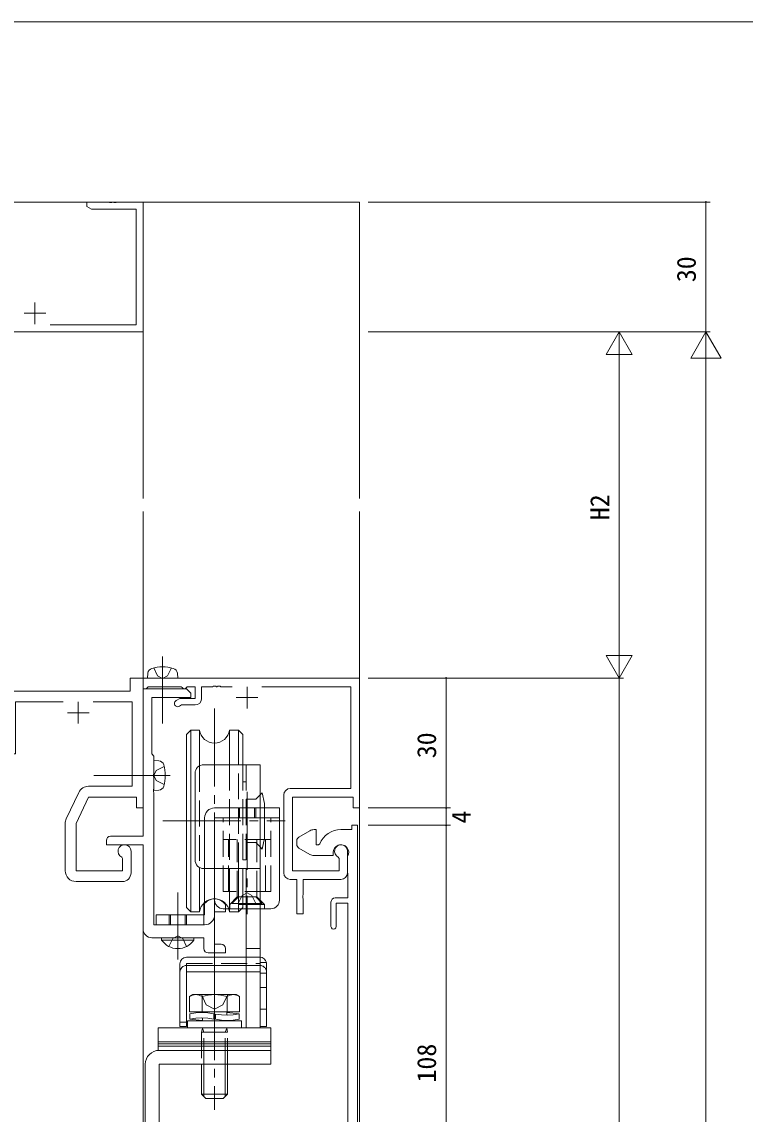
# Model space of a CAD drawing. Units: millimetres, scale not verified. Extents: x -567 to 567, y -403 to 403.
# Drawn here: x -400.7 to -233.7, y 146.6 to 399 of the extents above; entities that cross this region are included whole.
import ezdxf
from ezdxf.enums import TextEntityAlignment as Align

# ---------------------------------------------------------------- set-up
doc = ezdxf.new("R2010")
doc.units = ezdxf.units.MM
doc.header["$LTSCALE"] = 2
doc.linetypes.add('CHAIN2', pattern=[12, 9, -1, 1, -1])
doc.linetypes.add('DASHED3', pattern=[4, 3, -1])
for name, color, linetype, lineweight in [('0-1_USER1', 6, 'Continuous', 9), ('0-2_YKK_ZWAK', 2, 'Continuous', 9), ('0-3_YKK_11', 4, 'Continuous', 9), ('0-5_YKK_13', 7, 'Continuous', 9), ('0-6_YKK_D', 7, 'Continuous', 9)]:
    doc.layers.add(name, color=color, linetype=linetype, lineweight=lineweight)
doc.styles.add('ＭＳ ゴシック', font='')
doc.styles.get('ＭＳ ゴシック').set_extended_font_data('MS Gothic')

msp = doc.modelspace()

# ---------------------------------------------------------------- linework, layer by layer
at = {"layer": '0-1_USER1'}
for p, q in [((-320.726, 357.371), (-241.726, 357.371)), ((-242.726, 327.371), (-242.726, 357.371)), ((-320.726, 327.371), (-241.726, 327.371)), ((-320.726, 327.371), (-261.726, 327.371)), ((-320.726, 327.371), (-241.726, 327.371)), ((-262.726, 327.371), (-265.726, 322.175)), ((-262.726, 327.371), (-259.726, 322.175)), ((-262.726, 327.371), (-262.726, 316.979)), ((-242.726, 327.371), (-246.226, 321.309)), ((-242.726, 327.371), (-239.226, 321.309)), ((-242.726, 327.371), (-242.726, 315.247)), ((-265.726, 322.175), (-259.726, 322.175)), ((-262.726, 253.371), (-262.726, 321.371)), ((-246.226, 321.309), (-239.226, 321.309)), ((-242.726, -265.629), (-242.726, 320.371)), ((-262.726, 247.371), (-262.726, 257.763)), ((-262.726, 247.371), (-265.726, 252.567)), ((-259.726, 252.567), (-265.726, 252.567)), ((-262.726, 247.371), (-259.726, 252.567)), ((-320.726, 247.371), (-301.726, 247.371)), ((-320.726, 247.371), (-261.726, 247.371)), ((-320.726, 247.371), (-261.726, 247.371)), ((-302.726, 247.371), (-302.726, 217.371)), ((-262.726, 37.371), (-262.726, 247.371)), ((-320.726, 217.371), (-301.726, 217.371)), ((-320.726, 217.371), (-301.726, 217.371)), ((-302.726, 217.371), (-302.726, 213.367)), ((-320.726, 213.367), (-301.726, 213.367)), ((-319.726, 213.371), (-301.726, 213.371)), ((-302.726, 213.371), (-302.726, 105.371))]:
    msp.add_line(p, q, dxfattribs=at)
for centre, start, end in [((-242.726, 357.371), 90, 270), ((-242.726, 357.371), 270, 90), ((-302.726, 247.371), 90, 270), ((-302.726, 247.371), 270, 90), ((-302.726, 217.371), 90, 270), ((-302.726, 217.371), 90, 270), ((-302.726, 217.371), 270, 90), ((-302.726, 217.371), 270, 90), ((-302.726, 213.371), 90, 270), ((-302.726, 213.367), 90, 270), ((-302.726, 213.371), 270, 90), ((-302.726, 213.367), 270, 90)]:
    msp.add_arc(centre, 0.106, start, end, dxfattribs=at)
at = {"layer": '0-2_YKK_ZWAK'}
for p, q in [((-472.726, 357.371), (-322.726, 357.371)), ((-372.726, 357.371), (-372.726, 288.871)), ((-322.726, 357.371), (-322.726, 288.871)), ((-372.726, 247.071), (-372.726, 285.871)), ((-322.726, 285.871), (-322.726, -86.129)), ((-372.726, 247.371), (-322.726, 247.371)), ((-372.726, 247.371), (-372.726, 247.071)), ((-372.726, 189.371), (-372.726, 105.371))]:
    msp.add_line(p, q, dxfattribs=at)
at = {"layer": '0-3_YKK_11', "linetype": 'CHAIN2'}
for p, q in [((-368.226, 252.371), (-368.226, 236.871)), ((-356.226, 240.345), (-356.226, 160.454)), ((-366.473, 224.871), (-384.152, 224.871)), ((-348.726, 221.067), (-348.726, 192.795)), ((-348.726, 221.067), (-348.726, 211.07)), ((-368.176, 214.371), (-339.904, 214.371)), ((-364.726, 182.371), (-364.726, 197.871)), ((-356.226, 177.071), (-356.226, 147.66))]:
    msp.add_line(p, q, dxfattribs=at)
at = {"layer": '0-3_YKK_11'}
for p, q in [((-371.726, 247.371), (-371.628, 248.49)), ((-364.726, 247.371), (-371.726, 247.371)), ((-364.726, 247.371), (-364.824, 248.49)), ((-361.726, 235.371), (-362.726, 234.371)), ((-361.726, 193.371), (-361.726, 235.371)), ((-359.69, 235.371), (-361.726, 235.371)), ((-359.69, 235.371), (-359.69, 227.123)), ((-352.762, 235.371), (-350.726, 235.371)), ((-352.762, 235.371), (-352.762, 227.371)), ((-350.726, 235.371), (-349.726, 234.371)), ((-350.726, 227.371), (-350.726, 235.371)), ((-362.726, 234.371), (-362.726, 194.371)), ((-349.726, 234.371), (-349.726, 227.371)), ((-370.226, 228.371), (-369.107, 228.273)), ((-370.226, 221.371), (-370.226, 228.371)), ((-358.726, 227.371), (-345.726, 227.371)), ((-345.726, 227.371), (-345.726, 166.571)), ((-360.726, 205.371), (-360.726, 225.371)), ((-370.226, 221.371), (-369.107, 221.469)), ((-345.226, 220.871), (-345.726, 220.371)), ((-344.726, 218.371), (-345.226, 220.871)), ((-341.226, 217.371), (-356.226, 217.371)), ((-356.226, 215.071), (-356.226, 196.071)), ((-341.226, 215.071), (-356.226, 215.071)), ((-341.226, 196.071), (-341.226, 215.071)), ((-345.226, 207.871), (-345.726, 208.371)), ((-359.69, 203.619), (-359.69, 193.371)), ((-358.726, 203.371), (-345.726, 203.371)), ((-352.762, 203.371), (-352.762, 193.371)), ((-350.726, 193.371), (-350.726, 203.371)), ((-349.726, 203.371), (-349.726, 194.371)), ((-348.926, 203.371), (-348.926, 166.571)), ((-361.726, 193.371), (-362.726, 194.371)), ((-352.226, 195.321), (-350.726, 196.821)), ((-350.726, 193.371), (-349.726, 194.371)), ((-359.69, 193.371), (-361.726, 193.371)), ((-354.226, 194.071), (-343.226, 194.071)), ((-352.762, 193.371), (-350.726, 193.371)), ((-360.976, 187.371), (-368.476, 187.371)), ((-360.976, 186.862), (-360.976, 187.371)), ((-362.726, 182.871), (-348.926, 182.871)), ((-362.726, 180.966), (-348.926, 180.966)), ((-362.726, 166.871), (-362.726, 179.508)), ((-362.726, 179.508), (-348.926, 179.508)), ((-345.726, 181.671), (-345.726, 166.871)), ((-345.726, 181.671), (-344.226, 181.671)), ((-344.226, 166.871), (-344.226, 181.671)), ((-361.226, 174.25), (-362, 173.803)), ((-351.226, 174.25), (-361.226, 174.25)), ((-351.226, 174.25), (-350.453, 173.803)), ((-362, 173.803), (-362, 170.25)), ((-359.113, 173.803), (-359.113, 170.25)), ((-353.339, 173.803), (-353.339, 170.25)), ((-350.453, 173.803), (-350.453, 170.25)), ((-350.453, 170.25), (-362, 170.25)), ((-361.926, 169.796), (-361.926, 168.58)), ((-359.026, 170.25), (-359.026, 170.1)), ((-356.416, 169.826), (-356.416, 168.61)), ((-356.036, 169.765), (-356.036, 168.549)), ((-353.426, 170.25), (-353.426, 169.492)), ((-353.376, 170.1), (-353.426, 170.1)), ((-350.526, 169.796), (-353.376, 170.1)), ((-350.526, 168.58), (-350.526, 169.796)), ((-369.226, 166.571), (-369.226, 163.371)), ((-369.226, 166.571), (-343.226, 166.571)), ((-359.076, 168.276), (-361.926, 168.58)), ((-359.076, 168.276), (-359.026, 168.276)), ((-359.026, 168.884), (-359.026, 168.171)), ((-353.426, 168.276), (-353.426, 168.171)), ((-345.726, 166.871), (-344.226, 166.871)), ((-343.226, 163.371), (-343.226, 166.571)), ((-369.226, 163.371), (-343.226, 163.371)), ((-369.226, 163.371), (-369.226, 162.871)), ((-369.226, 163.371), (-343.226, 163.371)), ((-369.226, 162.871), (-369.226, 161.871)), ((-343.226, 162.871), (-369.226, 162.871)), ((-343.226, 162.371), (-369.226, 162.371)), ((-369.226, 161.871), (-369.226, 161.371)), ((-343.226, 162.871), (-343.226, 163.371)), ((-343.226, 161.871), (-343.226, 162.871)), ((-343.226, 161.371), (-343.226, 161.871)), ((-343.226, 161.371), (-369.226, 161.371)), ((-343.226, 161.371), (-369.025, 161.371)), ((-343.226, 161.371), (-343.226, 158.171)), ((-372.225, 158.171), (-372.228, 108.571)), ((-369.025, 158.171), (-369.028, 108.571)), ((-343.226, 158.171), (-369.025, 158.171)), ((-359.226, 158.171), (-359.226, 151.25)), ((-358.686, 151.25), (-358.686, 158.171)), ((-353.766, 151.25), (-353.766, 158.171)), ((-353.226, 151.25), (-353.226, 158.171)), ((-359.226, 151.25), (-358.226, 150.25)), ((-358.226, 150.25), (-354.226, 150.25)), ((-353.226, 151.25), (-354.226, 150.25))]:
    msp.add_line(p, q, dxfattribs=at)
at = {"layer": '0-3_YKK_11', "linetype": 'DASHED3'}
for p, q in [((-352.762, 227.371), (-352.762, 203.371)), ((-350.726, 203.371), (-350.726, 227.371)), ((-349.726, 227.371), (-349.726, 203.371)), ((-348.926, 227.371), (-348.926, 203.371)), ((-359.69, 227.123), (-359.69, 203.619)), ((-349.726, 223.371), (-348.926, 223.371)), ((-345.726, 220.371), (-346.726, 219.371)), ((-350.726, 217.371), (-350.726, 215.071)), ((-350.426, 217.371), (-350.426, 215.071)), ((-348.926, 219.371), (-346.726, 219.371)), ((-347.026, 217.371), (-347.026, 215.071)), ((-346.726, 215.071), (-346.726, 217.371)), ((-354.226, 198.071), (-354.226, 215.071)), ((-343.226, 198.071), (-343.226, 215.071)), ((-343.226, 210.071), (-354.226, 210.071)), ((-352.976, 198.071), (-352.976, 210.071)), ((-350.976, 196.821), (-350.976, 210.071)), ((-346.476, 196.821), (-346.476, 210.071)), ((-344.476, 198.071), (-344.476, 210.071)), ((-348.926, 209.371), (-346.726, 209.371)), ((-345.726, 208.371), (-346.726, 209.371)), ((-349.726, 205.371), (-348.926, 205.371)), ((-343.226, 198.071), (-354.226, 198.071)), ((-350.976, 196.821), (-352.726, 195.071)), ((-352.726, 195.071), (-352.726, 194.071)), ((-344.726, 195.071), (-352.726, 195.071)), ((-346.476, 196.821), (-350.976, 196.821)), ((-346.476, 196.821), (-344.726, 195.071)), ((-344.726, 195.071), (-344.726, 194.071)), ((-366.726, 192.671), (-366.726, 190.371)), ((-366.426, 192.671), (-366.426, 190.371)), ((-363.026, 192.671), (-363.026, 190.371)), ((-362.726, 190.371), (-362.726, 192.671)), ((-348.926, 184.871), (-345.726, 184.871)), ((-348.926, 182.871), (-345.726, 182.871)), ((-362.726, 179.508), (-362.726, 181.461)), ((-362.726, 181.461), (-345.726, 181.461)), ((-348.926, 180.966), (-345.726, 180.966)), ((-348.926, 179.508), (-345.726, 179.508)), ((-344.226, 179.171), (-345.726, 179.171)), ((-344.226, 175.871), (-345.726, 175.871)), ((-344.226, 170.871), (-345.726, 170.871)), ((-362.726, 167.871), (-364.226, 167.871)), ((-359.026, 166.571), (-359.026, 166.49)), ((-353.426, 166.571), (-353.426, 166.49)), ((-359.026, 166.49), (-359.226, 165.55)), ((-359.226, 165.55), (-359.226, 158.171)), ((-353.226, 165.55), (-359.226, 165.55)), ((-359.026, 166.49), (-358.686, 165.55)), ((-358.686, 158.171), (-358.686, 165.55)), ((-353.426, 166.49), (-353.766, 165.55)), ((-353.766, 158.171), (-353.766, 165.55)), ((-353.426, 166.49), (-353.226, 165.55)), ((-353.226, 158.171), (-353.226, 165.55)), ((-353.226, 151.25), (-359.226, 151.25)), ((-358.686, 150.71), (-358.686, 151.25)), ((-353.766, 150.71), (-353.766, 151.25))]:
    msp.add_line(p, q, dxfattribs=at)
at = {"layer": '0-3_YKK_11'}
for points in [[(-370.276, 249.734), (-369.371, 247.919), (-368.226, 247.31)], [(-366.176, 249.734), (-367.081, 247.919), (-368.226, 247.31)], [(-367.863, 226.921), (-369.678, 226.016), (-370.287, 224.871)], [(-367.863, 222.821), (-369.678, 223.726), (-370.287, 224.871)], [(-356.226, 192.671), (-356.226, 215.071), (-341.226, 215.071), (-341.226, 217.371)], [(-344.726, 218.371), (-344.726, 210.371), (-345.226, 207.871)], [(-358.526, 215.071), (-358.526, 192.671), (-369.726, 192.671), (-369.726, 190.371), (-358.526, 190.371)], [(-352.226, 195.321), (-345.226, 195.321), (-346.726, 196.821), (-350.726, 196.821)], [(-360.976, 186.862), (-368.476, 186.862), (-368.476, 187.371)], [(-362.726, 166.871), (-364.226, 166.871), (-364.226, 181.371)], [(-356.416, 169.826), (-357.794, 170.019), (-359.172, 170.099), (-360.549, 170), (-361.926, 169.796)], [(-350.526, 169.796), (-351.903, 169.592), (-353.28, 169.492), (-354.658, 169.573), (-356.036, 169.765)], [(-356.416, 168.61), (-357.794, 168.803), (-359.172, 168.883), (-360.549, 168.784), (-361.926, 168.58)], [(-350.526, 168.58), (-351.903, 168.376), (-353.28, 168.276), (-354.658, 168.357), (-356.036, 168.549)]]:
    msp.add_lwpolyline(points, dxfattribs=at)
at = {"layer": '0-3_YKK_11', "linetype": 'DASHED3'}
for points in [[(-350.776, 195.321), (-349.871, 197.177), (-348.726, 197.785)], [(-346.676, 195.321), (-347.581, 197.177), (-348.726, 197.785)], [(-366.776, 185.362), (-365.871, 187.217), (-364.726, 187.826)], [(-362.676, 185.362), (-363.581, 187.217), (-364.726, 187.826)], [(-359.276, 174.252), (-358.126, 171.894), (-356.226, 170.884)], [(-353.176, 174.252), (-354.326, 171.894), (-356.226, 170.884)]]:
    msp.add_lwpolyline(points, dxfattribs=at)
at = {"layer": '0-3_YKK_11'}
msp.add_lwpolyline([(-362.476, 166.571), (-349.976, 166.571), (-349.976, 168.171), (-362.476, 168.171)], close=True, dxfattribs=at)
for centre, radius, start, end in [((-368.226, 240.971), 9, 74.11915, 105.88085), ((-370.333, 248.377), 1.3, 105.88085, 175), ((-366.119, 248.377), 1.3, 5, 74.11915), ((-356.226, 235.871), 3.5, 188.21321, 351.78679), ((-369.22, 226.978), 1.3, 15.88085, 85), ((-376.626, 224.871), 9, 344.11915, 15.88085), ((-358.726, 225.371), 2, 90, 180.0001), ((-369.22, 222.764), 1.3, 275, 344.11915), ((-356.226, 215.071), 2.3, 90, 180), ((-358.726, 205.371), 2, 180.0001, 270), ((-356.226, 192.871), 3.5, 8.21321, 171.78679), ((-354.226, 196.071), 2, 180, 270), ((-343.226, 196.071), 2, 270, 0), ((-358.526, 192.671), 2.3, 270, 359.99999), ((-364.726, 189.398), 4.527, 214.06671, 325.93329), ((-362.726, 181.371), 1.5, 90, 180.0001), ((-345.726, 181.371), 1.5, 11.53709, 90), ((-362.726, 179.466), 1.5, 90, 180.00011), ((-360.556, 171.694), 2.556, 55.61708, 124.38292), ((-356.226, 164.696), 9.554, 72.41276, 107.58724), ((-351.896, 171.694), 2.556, 55.61708, 124.38292), ((-369.025, 158.171), 3.2, 90, 180)]:
    msp.add_arc(centre, radius, start, end, dxfattribs=at)
at = {"layer": '0-3_YKK_11', "linetype": 'DASHED3'}
msp.add_arc((-345.726, 179.466), 1.5, 0, 90, dxfattribs=at)
at = {"layer": '0-5_YKK_13'}
for p, q in [((-397.726, 334.171), (-397.726, 329.171)), ((-400.226, 331.671), (-395.226, 331.671)), ((-362.726, 245.171), (-362.526, 245.371)), ((-348.726, 245.371), (-348.726, 240.371)), ((-351.226, 242.871), (-346.226, 242.871)), ((-387.726, 241.871), (-387.726, 236.871)), ((-390.226, 239.371), (-385.226, 239.371)), ((-387.604, 220.944), (-390.484, 214.88)), ((-340.226, 202.371), (-340.226, 220.371)), ((-390.726, 213.807), (-390.726, 202.871)), ((-334.226, 212.103), (-336.726, 210.66)), ((-380.226, 210.871), (-372.726, 210.871)), ((-337.226, 209.794), (-337.226, 208.948)), ((-375.526, 202.371), (-375.526, 207.371)), ((-336.726, 208.082), (-334.226, 206.639)), ((-325.526, 207.371), (-325.526, 202.371)), ((-388.226, 200.371), (-377.526, 200.371)), ((-329.326, 195.571), (-329.326, 189.971))]:
    msp.add_line(p, q, dxfattribs=at)
for points in [[(-417.726, 327.371), (-372.726, 327.371), (-372.726, 357.371), (-378.768, 357.371), (-378.951, 357.251), (-379.501, 357.251), (-379.684, 357.371), (-379.768, 357.371), (-379.951, 357.251), (-380.501, 357.251), (-380.684, 357.371), (-385.726, 357.371), (-385.726, 356.371)], [(-385.726, 356.371), (-384.635, 355.741), (-374.356, 355.741), (-374.356, 329.001), (-394.19, 329.001)], [(-377.634, 206), (-377.456, 205.726), (-377.456, 202.871), (-388.226, 202.871), (-388.226, 213.807), (-385.346, 219.871), (-374.226, 219.871), (-374.226, 217.371), (-372.726, 217.371), (-372.726, 247.371), (-375.726, 247.371), (-375.726, 244.371), (-414.726, 244.371)], [(-365.093, 242.171), (-364.226, 242.671), (-360.726, 242.671), (-360.726, 245.371), (-362.526, 245.371), (-362.726, 245.171), (-363.026, 244.871), (-363.426, 244.871), (-363.726, 245.171), (-363.926, 245.371), (-371.526, 245.371), (-371.726, 245.171), (-372.026, 244.871), (-372.726, 244.871), (-372.726, 247.371), (-322.726, 247.371), (-322.726, 217.371), (-324.226, 217.371), (-324.226, 219.871), (-338.226, 219.871), (-338.226, 202.871), (-327.456, 202.871), (-327.456, 205.726), (-327.634, 206)], [(-372.726, 210.871), (-372.726, 244.871), (-362.726, 244.871), (-361.726, 243.871), (-361.726, 242.871), (-370.726, 242.871), (-370.726, 229.871), (-370.226, 229.371), (-370.226, 225.329), (-370.346, 225.146), (-370.346, 224.596), (-370.226, 224.413), (-370.226, 221.829), (-370.346, 221.646), (-370.346, 221.096), (-370.226, 220.913), (-370.226, 190.371), (-358.726, 190.371), (-358.726, 194.936), (-358.67, 195.11)], [(-352.186, 245.371), (-354.768, 245.371), (-354.951, 245.491), (-355.501, 245.491), (-355.684, 245.371), (-355.768, 245.371), (-355.951, 245.491), (-356.501, 245.491), (-356.684, 245.371), (-359.226, 245.371), (-359.226, 242.671)], [(-338.726, 221.871), (-324.726, 221.871), (-324.726, 245.371), (-345.266, 245.371)], [(-406.726, 225.335), (-406.726, 229.871), (-402.226, 229.871), (-402.226, 241.871), (-391.19, 241.871)], [(-384.262, 241.871), (-375.226, 241.871), (-375.226, 222.371), (-385.346, 222.371)], [(-360.726, 241.171), (-363.824, 241.171), (-364.343, 240.872)], [(-331.939, 209.059), (-332.217, 208.871), (-332.726, 208.871), (-332.726, 212.371), (-333.226, 212.371)], [(-323.226, 37.371), (-323.226, 198.071), (-323.226, 213.371), (-324.526, 213.371), (-324.526, 212.371), (-327.026, 212.371)], [(-372.726, 189.371), (-372.726, 208.871), (-381.226, 208.871), (-381.226, 209.871)], [(-333.226, 206.371), (-328.826, 206.371), (-328.826, 207.071)], [(-325.483, 206.144), (-325.526, 205.989), (-325.526, 202.451), (-325.486, 202.301), (-325.481, 202.293), (-325.471, 202.276), (-325.466, 202.267), (-325.426, 202.117), (-325.426, 198.071), (-325.426, 196.571), (-328.326, 196.571)], [(-327.026, 200.871), (-335.726, 200.871), (-335.726, 197.329), (-335.846, 197.146), (-335.846, 196.596), (-335.726, 196.413), (-335.726, 192.871), (-337.226, 192.871), (-337.226, 200.871), (-338.726, 200.871)], [(-353.782, 195.11), (-353.726, 194.936), (-353.726, 193.371), (-356.226, 193.371), (-356.226, 185.871), (-354.726, 185.871)], [(-328.126, 189.971), (-328.126, 195.371), (-325.426, 195.371), (-325.426, 55.371), (-328.126, 55.371), (-328.126, 60.271)], [(-358.726, 184.871), (-358.726, 187.371), (-370.726, 187.371)], [(-353.726, 184.871), (-353.726, 183.871), (-357.726, 183.871)]]:
    msp.add_lwpolyline(points, dxfattribs=at)
for centre, radius, start, end in [((-360.726, 242.671), 1.5, 270.00001, 359.99999), ((-364.718, 241.521), 0.75, 119.99999, 300.00001), ((-385.346, 219.871), 2.5, 90, 154.59228), ((-338.726, 220.371), 1.5, 90.00001, 179.99999), ((-388.226, 213.807), 2.5, 154.5923, 180), ((-333.226, 210.371), 2, 89.99998, 120), ((-327.026, 207.071), 5.3, 89.99999, 157.9757), ((-380.226, 209.871), 1, 90.00001, 179.99999), ((-336.226, 209.794), 1, 119.99998, 180), ((-377.026, 207.371), 1.5, 0.00002, 246.07405), ((-336.226, 208.948), 1, 180, 240.00002), ((-327.026, 207.071), 1.8, 328.99728, 179.99999), ((-327.026, 207.371), 1.5, 0.00002, 246.07405), ((-333.226, 208.371), 2, 240, 270.00002), ((-388.226, 202.871), 2.5, 180.00001, 269.99999), ((-377.526, 202.371), 2, 270.00001, 359.99999), ((-338.726, 202.371), 1.5, 180.00001, 269.99999), ((-327.026, 202.371), 1.5, 270.00001, 359.99999), ((-356.226, 193.371), 3, 35.43096, 144.56904), ((-328.326, 195.571), 1, 90.00001, 179.99999), ((-370.726, 189.371), 2, 180.00001, 269.99999), ((-328.726, 189.971), 0.6, 179.99999, 0.00001), ((-357.726, 184.871), 1, 180.00001, 269.99999), ((-354.726, 184.871), 1, 0.00001, 89.99999)]:
    msp.add_arc(centre, radius, start, end, dxfattribs=at)
at = {"layer": '0-6_YKK_D'}
msp.add_line((537.274, 399), (-562.726, 399), dxfattribs=at)

# ---------------------------------------------------------------- texts
at = {"layer": '0-1_USER1', "style": 'ＭＳ ゴシック'}
for s, p in [('30', (-243.726, 338.851)), ('H2', (-263.726, 283.851)), ('30', (-303.726, 228.851)), ('4', (-295.726, 213.769)), ('108', (-303.726, 153.931))]:
    msp.add_text(s, height=4.399, rotation=90, dxfattribs=at).set_placement(p, align=Align.BOTTOM_LEFT)

doc.saveas('drawing.dxf')
